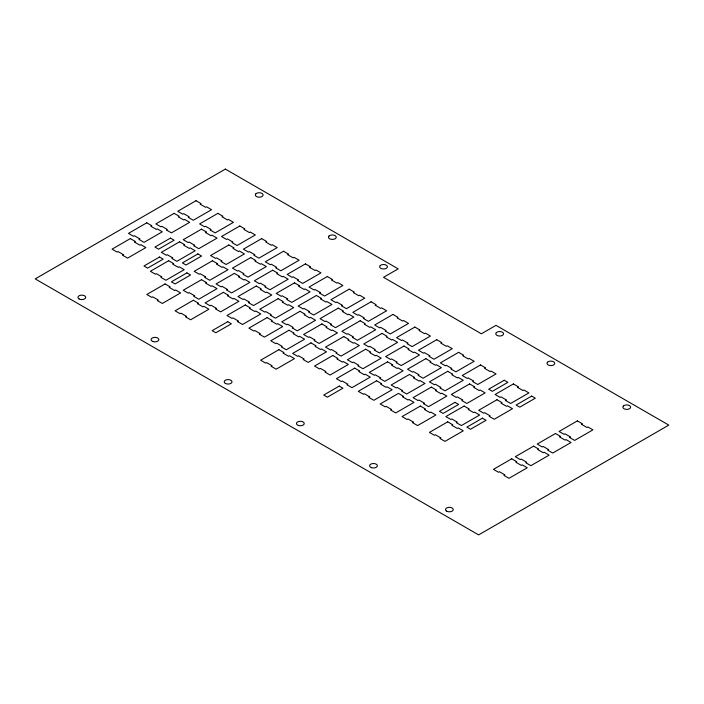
<?xml version="1.0" encoding="UTF-8"?>
<svg xmlns="http://www.w3.org/2000/svg" width="704" height="704" viewBox="0 0 704 704"><rect width="100%" height="100%" fill="white"/><g stroke="black" fill="none" stroke-linecap="round" stroke-linejoin="round"><path stroke-width="1.06" d="M255.842 193.846L255.455 194.383A3.881 2.235 0 0 0 260.207 197.129L261.14 196.9A3.881 2.235 0 0 0 261.941 193.38A3.881 2.235 0 0 0 255.842 193.846M328.979 236.069L328.592 236.614A3.881 2.235 0 0 0 333.344 239.351L334.286 239.131A3.881 2.235 0 0 0 335.086 235.611A3.881 2.235 0 0 0 328.979 236.069M380.186 265.628L379.799 266.174A3.881 2.235 0 0 0 384.551 268.91L385.484 268.69A3.881 2.235 0 0 0 386.285 265.17A3.881 2.235 0 0 0 380.186 265.628M496.294 332.666L495.906 333.212A3.881 2.235 0 0 0 500.658 335.949L501.6 335.729A3.881 2.235 0 0 0 502.401 332.209A3.881 2.235 0 0 0 496.294 332.666M547.501 362.226L547.114 362.771A3.881 2.235 0 0 0 551.857 365.508L552.798 365.288A3.881 2.235 0 0 0 553.599 361.768A3.881 2.235 0 0 0 547.501 362.226M623.383 406.041L622.996 406.578A3.881 2.235 0 0 0 627.748 409.323L628.681 409.103A3.881 2.235 0 0 0 629.482 405.574A3.881 2.235 0 0 0 623.383 406.041M225.368 169.101L35.2 278.89L478.632 534.899L668.8 425.11L496.003 325.345L481.369 333.793L383.539 277.306L398.174 268.866L225.368 169.101M146.766 222.816L128.48 233.376L133.505 236.28L134.42 235.752L139.911 238.92L138.996 239.448L144.021 242.343L162.307 231.792L157.282 228.888L156.367 229.416L150.876 226.248L151.791 225.72L146.766 222.816M130.337 238.603L112.05 249.154L117.075 252.058L117.99 251.53L123.473 254.698L122.558 255.226L127.591 258.13L145.878 247.57L140.844 244.666L139.929 245.194L134.446 242.026L135.362 241.498L130.337 238.603M174.134 213.347L155.848 223.907L160.882 226.811L161.788 226.283L167.279 229.451L166.364 229.979L171.389 232.883L189.675 222.323L184.65 219.419L183.735 219.947L178.253 216.779L179.159 216.251L174.134 213.347M196.02 200.71L177.734 211.27L182.758 214.174L183.674 213.646L189.165 216.814L188.25 217.342L193.274 220.246L211.561 209.686L206.536 206.782L205.621 207.31L200.13 204.142L201.045 203.614L196.02 200.71M170.474 238.093L154.933 247.06L158.594 249.172L174.134 240.205L170.474 238.093M217.906 213.347L199.619 223.907L204.644 226.811L205.559 226.283L211.05 229.451L210.135 229.979L215.16 232.883L233.446 222.323L228.422 219.419L227.506 219.947L222.015 216.779L222.93 216.251L217.906 213.347M179.617 241.789L161.339 252.34L166.364 255.244L167.279 254.716L172.762 257.884L171.846 258.412L176.88 261.316L195.166 250.756L190.133 247.852L189.218 248.38L183.735 245.221L184.65 244.693L179.617 241.789M201.502 229.152L183.216 239.703L188.25 242.607L189.165 242.079L194.647 245.247L193.732 245.775L198.766 248.679L217.052 238.128L212.018 235.224L211.103 235.752L205.621 232.584L206.536 232.056L201.502 229.152M159.509 257.022L143.959 265.998L147.62 268.11L163.161 259.134L159.509 257.022M168.652 260.718L150.366 271.278L155.39 274.182L156.306 273.654L161.788 276.822L160.882 277.35L165.906 280.254L184.193 269.694L179.159 266.79L178.253 267.318L172.762 264.15L173.677 263.622L168.652 260.718M239.791 225.984L221.505 236.544L226.53 239.448L227.445 238.92L232.927 242.079L232.021 242.607L237.046 245.511L255.332 234.96L250.298 232.056L249.392 232.584L243.901 229.416L244.816 228.888L239.791 225.984M197.903 253.924L182.362 262.9L186.023 265.012L201.564 256.036L197.903 253.924M228.879 244.957L210.593 255.508L215.618 258.412L216.533 257.884L222.015 261.052L221.1 261.58L226.134 264.484L244.42 253.924L239.386 251.02L238.471 251.548L232.989 248.38L233.904 247.852L228.879 244.957M165.088 283.932L146.802 294.492L151.835 297.396L152.75 296.868L158.233 300.036L157.318 300.564L162.342 303.468L180.629 292.908L175.604 290.004L174.689 290.532L169.206 287.364L170.122 286.836L165.088 283.932M186.938 272.862L171.389 281.838L175.05 283.95L190.59 274.974L186.938 272.862M212.476 260.753L194.19 271.313L199.223 274.217L200.13 273.689L205.621 276.857L204.706 277.385L209.73 280.289L228.017 269.729L222.992 266.825L222.077 267.353L216.594 264.185L217.501 263.657L212.476 260.753M261.668 238.621L243.39 249.172L248.415 252.076L249.33 251.548L254.813 254.716L253.898 255.244L258.931 258.148L277.218 247.588L272.184 244.693L271.269 245.221L265.786 242.053L266.702 241.525L261.668 238.621M201.502 279.69L183.216 290.25L188.25 293.154L189.165 292.626L194.647 295.786L193.732 296.314L198.766 299.218L217.052 288.666L212.018 285.762L211.103 286.29L205.621 283.122L206.536 282.594L201.502 279.69M250.756 257.585L232.47 268.145L237.503 271.049L238.418 270.521L243.901 273.689L242.986 274.217L248.019 277.121L266.306 266.561L261.272 263.657L260.357 264.185L254.874 261.017L255.79 260.489L250.756 257.585M234.362 273.39L216.075 283.95L221.1 286.854L222.015 286.326L227.506 289.485L226.591 290.013L231.616 292.917L249.902 282.366L244.878 279.462L243.962 279.99L238.471 276.822L239.386 276.294L234.362 273.39M193.354 300.256L175.067 310.807L180.092 313.711L181.007 313.183L186.498 316.351L185.583 316.879L190.608 319.783L208.894 309.223L203.87 306.319L202.954 306.847L197.472 303.688L198.378 303.16L193.354 300.256M283.554 251.249L265.267 261.809L270.301 264.713L271.216 264.185L276.698 267.353L275.783 267.881L280.817 270.785L299.103 260.225L294.07 257.321L293.154 257.849L287.672 254.681L288.587 254.153L283.554 251.249M223.388 292.327L205.102 302.878L210.135 305.782L211.05 305.254L216.533 308.422L215.618 308.95L220.642 311.854L238.929 301.294L233.904 298.399L232.989 298.927L227.506 295.759L228.422 295.231L223.388 292.327M272.642 270.222L254.355 280.782L259.389 283.686L260.304 283.158L265.786 286.326L264.871 286.854L269.905 289.749L288.182 279.198L283.158 276.294L282.242 276.822L276.76 273.654L277.675 273.126L272.642 270.222M256.247 286.026L237.961 296.578L242.986 299.482L243.901 298.954L249.392 302.122L248.477 302.65L253.502 305.554L271.788 294.994L266.763 292.098L265.848 292.626L260.357 289.458L261.272 288.93L256.247 286.026M305.439 263.886L287.153 274.446L292.186 277.35L293.102 276.822L298.584 279.99L297.669 280.518L302.702 283.422L320.98 272.862L315.955 269.958L315.04 270.486L309.558 267.318L310.473 266.79L305.439 263.886M245.274 304.955L226.987 315.515L232.021 318.419L232.927 317.891L238.418 321.059L237.503 321.587L242.528 324.491L260.814 313.931L255.79 311.027L254.874 311.555L249.392 308.387L250.298 307.859L245.274 304.955M294.527 282.858L276.241 293.418L281.274 296.314L282.181 295.786L287.672 298.954L286.757 299.482L291.782 302.386L310.068 291.834L305.043 288.93L304.128 289.458L298.646 286.29L299.561 285.762L294.527 282.858M227.726 321.684L212.177 330.651L215.838 332.763L231.378 323.787L227.726 321.684M278.133 298.663L259.846 309.214L264.871 312.118L265.786 311.59L271.269 314.758L270.354 315.286L275.387 318.19L293.674 307.63L288.64 304.726L287.734 305.254L282.242 302.086L283.158 301.558L278.133 298.663M327.325 276.522L309.038 287.082L314.072 289.986L314.978 289.458L320.47 292.626L319.554 293.154L324.579 296.05L342.866 285.498L337.841 282.594L336.926 283.122L331.443 279.954L332.35 279.426L327.325 276.522M267.159 317.592L248.873 328.152L253.898 331.056L254.813 330.528L260.304 333.696L259.389 334.224L264.414 337.128L282.7 326.568L277.675 323.664L276.76 324.192L271.269 321.024L272.184 320.496L267.159 317.592M316.413 295.495L298.126 306.046L303.151 308.95L304.066 308.422L309.558 311.59L308.642 312.118L313.667 315.022L331.954 304.462L326.929 301.558L326.014 302.086L320.522 298.927L321.438 298.399L316.413 295.495M300.01 311.291L281.732 321.851L286.757 324.755L287.672 324.227L293.154 327.395L292.239 327.923L297.273 330.827L315.559 320.267L310.526 317.363L309.61 317.891L304.128 314.723L305.043 314.195L300.01 311.291M349.21 289.159L330.924 299.71L335.949 302.614L336.864 302.086L342.355 305.254L341.44 305.782L346.465 308.686L364.751 298.135L359.726 295.231L358.811 295.759L353.32 292.591L354.235 292.063L349.21 289.159M289.045 330.229L270.758 340.789L275.783 343.693L276.698 343.165L282.181 346.333L281.274 346.861L286.299 349.756L304.586 339.205L299.561 336.301L298.646 336.829L293.154 333.661L294.07 333.133L289.045 330.229M338.298 308.123L320.012 318.683L325.037 321.587L325.952 321.059L331.443 324.227L330.528 324.755L335.553 327.659L353.839 317.099L348.814 314.195L347.899 314.723L342.408 311.555L343.323 311.027L338.298 308.123M321.895 323.928L303.609 334.488L308.642 337.392L309.558 336.864L315.04 340.032L314.125 340.56L319.158 343.455L337.445 332.904L332.411 330L331.496 330.528L326.014 327.36L326.929 326.832L321.895 323.928M278.925 349.659L260.638 360.21L265.663 363.114L266.578 362.586L272.07 365.754L271.154 366.282L276.179 369.186L294.466 358.626L289.441 355.731L288.526 356.25L283.034 353.091L283.95 352.563L278.925 349.659M371.096 301.796L352.81 312.347L357.834 315.251L358.75 314.723L364.241 317.891L363.326 318.419L368.35 321.323L386.637 310.763L381.612 307.859L380.697 308.387L375.206 305.219L376.121 304.691L371.096 301.796M310.93 342.866L292.644 353.417L297.669 356.321L298.584 355.793L304.066 358.961L303.151 359.489L308.185 362.393L326.471 351.842L321.438 348.938L320.522 349.466L315.04 346.298L315.955 345.77L310.93 342.866M360.184 320.76L341.898 331.32L346.922 334.224L347.838 333.696L353.32 336.864L352.414 337.392L357.438 340.296L375.725 329.736L370.691 326.832L369.785 327.36L364.294 324.192L365.209 323.664L360.184 320.76M343.781 336.565L325.494 347.125L330.528 350.02L331.443 349.492L336.926 352.66L336.01 353.188L341.035 356.092L359.322 345.541L354.297 342.637L353.382 343.165L347.899 339.997L348.814 339.469L343.781 336.565M392.982 314.424L374.695 324.984L379.72 327.888L380.635 327.36L386.118 330.528L385.211 331.056L390.236 333.96L408.522 323.4L403.489 320.496L402.582 321.024L397.091 317.856L398.006 317.328L392.982 314.424M332.807 355.502L314.53 366.054L319.554 368.958L320.47 368.43L325.952 371.598L325.037 372.126L330.07 375.03L348.357 364.47L343.323 361.566L342.408 362.094L336.926 358.926L337.841 358.398L332.807 355.502M382.07 333.397L363.783 343.957L368.808 346.861L369.723 346.333L375.206 349.492L374.29 350.02L379.324 352.924L397.61 342.373L392.577 339.469L391.662 339.997L386.179 336.829L387.094 336.301L382.07 333.397M365.666 349.202L347.38 359.753L352.414 362.657L353.32 362.129L358.811 365.297L357.896 365.825L362.921 368.729L381.207 358.169L376.182 355.265L375.267 355.793L369.785 352.634L370.691 352.106L365.666 349.202M414.858 327.061L396.581 337.621L401.606 340.525L402.521 339.997L408.003 343.165L407.088 343.693L412.122 346.597L430.408 336.037L425.374 333.133L424.459 333.661L418.977 330.493L419.892 329.965L414.858 327.061M354.693 368.13L336.406 378.69L341.44 381.594L342.355 381.066L347.838 384.234L346.922 384.762L351.956 387.666L370.242 377.106L365.209 374.202L364.294 374.73L358.811 371.562L359.726 371.034L354.693 368.13M403.946 346.034L385.66 356.585L390.694 359.489L391.609 358.961L397.091 362.129L396.176 362.657L401.21 365.561L419.496 355.001L414.462 352.106L413.547 352.634L408.065 349.466L408.98 348.938L403.946 346.034M339.266 386.082L323.726 395.05L327.378 397.162L342.927 388.194L339.266 386.082M387.552 361.83L369.266 372.39L374.29 375.294L375.206 374.766L380.697 377.934L379.782 378.462L384.806 381.366L403.093 370.806L398.068 367.902L397.153 368.43L391.662 365.262L392.577 364.734L387.552 361.83M436.744 339.698L418.458 350.258L423.491 353.153L424.406 352.634L429.889 355.793L428.974 356.321L434.007 359.225L452.294 348.674L447.26 345.77L446.345 346.298L440.862 343.13L441.778 342.602L436.744 339.698M376.578 380.767L358.292 391.327L363.326 394.231L364.241 393.703L369.723 396.871L368.808 397.399L373.833 400.303L392.119 389.743L387.094 386.839L386.179 387.367L380.697 384.199L381.612 383.671L376.578 380.767M425.832 358.662L407.546 369.222L412.579 372.126L413.494 371.598L418.977 374.766L418.062 375.294L423.095 378.198L441.373 367.638L436.348 364.734L435.433 365.262L429.95 362.094L430.866 361.566L425.832 358.662M409.438 374.466L391.151 385.026L396.176 387.93L397.091 387.402L402.582 390.57L401.667 391.098L406.692 394.002L424.978 383.442L419.954 380.538L419.038 381.066L413.547 377.898L414.462 377.37L409.438 374.466M458.63 352.334L440.343 362.886L445.377 365.79L446.292 365.262L451.774 368.43L450.859 368.958L455.893 371.862L474.17 361.302L469.146 358.398L468.23 358.926L462.748 355.766L463.663 355.238L458.63 352.334M398.464 393.404L380.178 403.964L385.211 406.859L386.118 406.331L391.609 409.499L390.694 410.027L395.718 412.931L414.005 402.38L408.98 399.476L408.065 400.004L402.582 396.836L403.489 396.308L398.464 393.404M447.718 371.298L429.431 381.858L434.465 384.762L435.371 384.234L440.862 387.402L439.947 387.93L444.972 390.834L463.258 380.274L458.234 377.37L457.318 377.898L451.836 374.73L452.751 374.202L447.718 371.298M431.323 387.103L413.037 397.663L418.062 400.567L418.977 400.039L424.459 403.198L423.544 403.726L428.578 406.63L446.864 396.079L441.83 393.175L440.924 393.703L435.433 390.535L436.348 390.007L431.323 387.103M480.515 364.962L462.229 375.522L467.262 378.426L468.169 377.898L473.66 381.066L472.745 381.594L477.77 384.498L496.056 373.938L491.031 371.034L490.116 371.562L484.634 368.394L485.54 367.866L480.515 364.962M420.35 406.041L402.063 416.592L407.088 419.496L408.003 418.968L413.494 422.136L412.579 422.664L417.604 425.568L435.89 415.008L430.866 412.104L429.95 412.632L424.459 409.473L425.374 408.945L420.35 406.041M469.603 383.935L451.317 394.495L456.342 397.399L457.257 396.871L462.748 400.039L461.833 400.567L466.858 403.462L485.144 392.911L480.119 390.007L479.204 390.535L473.713 387.367L474.628 386.839L469.603 383.935M454.978 402.345L439.428 411.321L443.089 413.424L458.63 404.457L454.978 402.345M504.231 380.239L488.682 389.215L492.342 391.327L507.883 382.351L504.231 380.239M464.121 406.041L445.834 416.592L450.859 419.496L451.774 418.968L457.257 422.136L456.342 422.664L461.375 425.568L479.662 415.008L474.628 412.104L473.713 412.632L468.23 409.473L469.146 408.945L464.121 406.041M447.718 421.837L429.431 432.397L434.465 435.301L435.371 434.773L440.862 437.941L439.947 438.469L444.972 441.373L463.258 430.813L458.234 427.909L457.318 428.437L451.836 425.269L452.751 424.741L447.718 421.837M513.374 383.935L495.088 394.495L500.113 397.399L501.028 396.871L506.51 400.039L505.604 400.567L510.629 403.462L528.915 392.911L523.882 390.007L522.975 390.535L517.484 387.367L518.399 386.839L513.374 383.935M496.971 399.74L478.685 410.291L483.718 413.195L484.634 412.667L490.116 415.835L489.201 416.363L494.226 419.267L512.512 408.707L507.487 405.812L506.572 406.331L501.09 403.172L502.005 402.644L496.971 399.74M482.398 418.176L466.858 427.152L470.518 429.264L486.059 420.288L482.398 418.176M531.661 396.079L516.111 405.046L519.772 407.158L535.313 398.191L531.661 396.079M511.72 458.788L493.434 469.348L498.458 472.252L499.374 471.724L504.865 474.892L503.95 475.42L508.974 478.324L527.261 467.764L522.236 464.86L521.321 465.388L515.83 462.22L516.745 461.692L511.72 458.788M533.606 446.151L515.319 456.711L520.344 459.615L521.259 459.087L526.742 462.255L525.835 462.783L530.86 465.687L549.146 455.127L544.113 452.223L543.206 452.751L537.715 449.583L538.63 449.055L533.606 446.151M555.491 433.523L537.205 444.074L542.23 446.978L543.145 446.45L548.627 449.618L547.712 450.146L552.746 453.05L571.032 442.49L565.998 439.586L565.083 440.114L559.601 436.955L560.516 436.427L555.491 433.523M577.368 420.886L559.082 431.446L564.115 434.342L565.03 433.814L570.513 436.982L569.598 437.51L574.631 440.414L592.918 429.862L587.884 426.958L586.969 427.486L581.486 424.318L582.402 423.79L577.368 420.886M446.626 511.148A3.881 2.235 0 0 0 453.121 510.145A3.881 2.235 0 0 0 448.369 507.399A3.881 2.235 0 0 0 446.626 511.148M371.545 467.694A3.881 2.235 0 0 0 377.362 465.758A3.881 2.235 0 0 0 371.545 463.813A3.881 2.235 0 0 0 371.545 467.694M79.086 298.954A3.881 2.235 0 0 0 85.571 297.95A3.881 2.235 0 0 0 80.828 295.205A3.881 2.235 0 0 0 79.086 298.954M153.032 341.537A3.881 2.235 0 0 0 158.849 339.592A3.881 2.235 0 0 0 153.032 337.656A3.881 2.235 0 0 0 153.032 341.537M225.368 383.407A3.881 2.235 0 0 0 231.862 382.404A3.881 2.235 0 0 0 227.11 379.658A3.881 2.235 0 0 0 225.368 383.407M298.399 425.462A3.881 2.235 0 0 0 304.225 423.526A3.881 2.235 0 0 0 298.399 421.582A3.881 2.235 0 0 0 298.399 425.462"/></g></svg>
